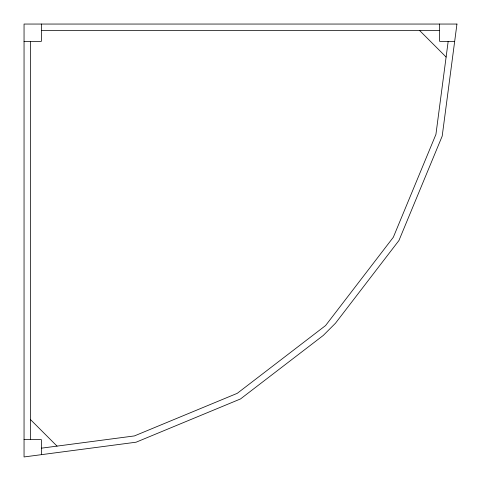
<?xml version="1.0" encoding="UTF-8"?>
<svg xmlns="http://www.w3.org/2000/svg" width="481" height="481" viewBox="0 0 481 481"><rect width="100%" height="100%" fill="white"/><g stroke="black" fill="none" stroke-linecap="round" stroke-linejoin="round"><path stroke-width="0.72" d="M448.178 41.366L435.924 134.409L393.332 237.253L325.565 325.565L237.253 393.332L134.409 435.924L41.366 448.178M41.366 30.543L439.634 30.543M24.05 41.366L41.366 41.366L41.366 24.05M454.671 41.366L439.634 41.366L439.634 24.05M24.05 439.634L41.366 439.634L41.366 454.671M419.63 30.543L446.115 57.029M30.543 419.63L57.029 446.115M30.543 41.366L30.543 439.634M456.95 24.05L442.201 136.093L398.953 240.5L335.473 323.226L323.226 335.473L240.5 398.953L136.093 442.201L24.05 456.95L24.05 24.05L456.95 24.05"/></g></svg>
